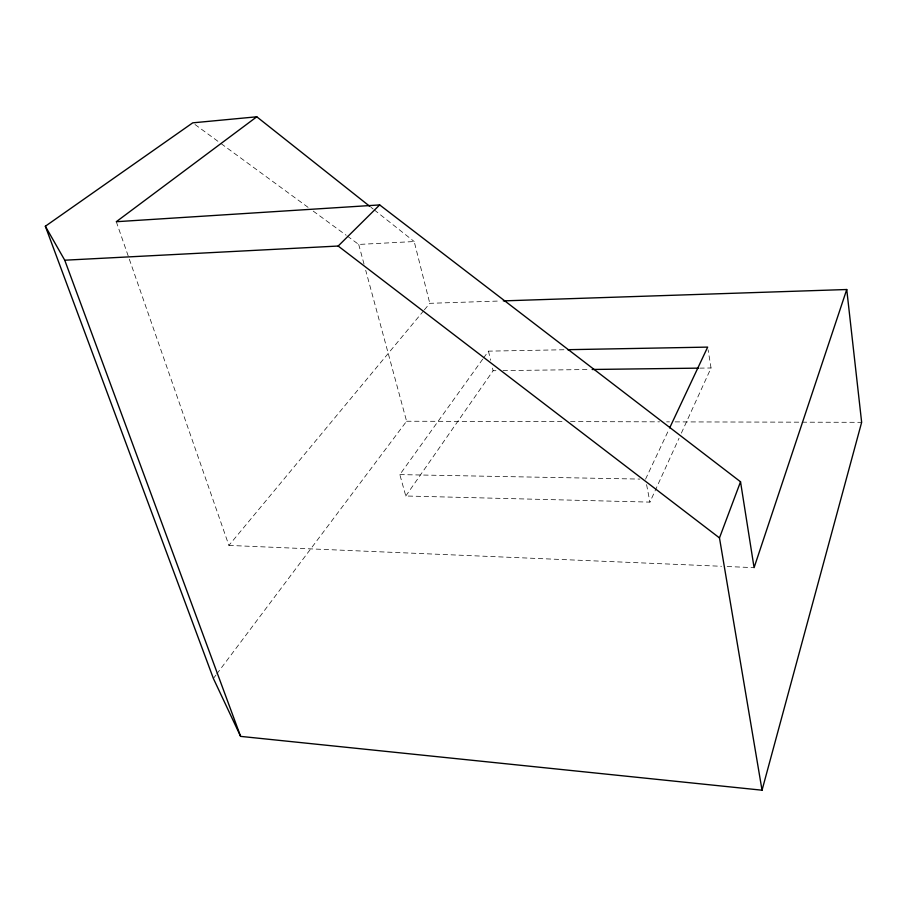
<?xml version="1.0" encoding="UTF-8"?>
<svg xmlns="http://www.w3.org/2000/svg" width="907" height="907" viewBox="0 0 907 907"><rect width="100%" height="100%" fill="white"/><g stroke="black" fill="none" stroke-linecap="round" stroke-linejoin="round"><path stroke-width="0.68" stroke-dasharray="4.54 3.4" d="M482.717 359.149L399.84 474.61L405.792 495.993L649.934 502.115L679.037 438.24M681.361 433.127L711.043 367.981L708.118 349.898M645.546 479.191L669.071 429.181M405.792 495.993L493.102 370.725L492.172 366.813M483.544 358.004L488.465 351.145L564.834 349.739M213.383 678.47L215.934 675.091M216.773 673.958L406.597 421.233L365.702 270.275M116.289 221.716L228.904 545.413L423.467 310.965M424.363 309.865L429.793 303.323L500.46 300.988M347.336 236.103L358.707 244.436L414.204 241.545L429.793 303.323M493.102 370.725L495.925 370.691M503 370.6L589.335 369.512M699.716 368.129L711.043 367.981M406.597 421.233L563.462 421.608M570.526 421.63L659.559 421.834M666.634 421.857L669.457 421.857M675.103 421.88L861.65 422.322M399.84 474.61L639.9 479.089M228.904 545.413L721.519 566.285M727.187 566.524L754.08 567.657M195.005 124.508L220.016 142.83M221.149 143.657L308.686 207.794M313.232 211.116L346.202 235.276M370.974 207.284L373.185 209.041M374.296 209.925L414.204 241.545M358.707 244.436L364.229 264.833M488.465 351.145L490.63 360.283M646.578 484.587L649.934 502.115"/><path stroke-width="1.36" d="M369.863 206.411L256.783 116.799L192.726 122.842L45.35 226.24L213.383 678.47L240.616 736.382L762.039 790.201L861.65 422.322L846.741 289.514L503.294 300.886M846.741 289.514L754.08 567.657L740.531 481.776L379.682 204.925L116.289 221.716L256.783 116.799M762.039 790.201L719.478 537.908L740.531 481.776M669.672 427.9L707.664 347.109L567.657 349.694M45.35 226.24L64.748 260.207L338.175 246.035L379.682 204.925M592.158 369.478L698.299 368.14M338.175 246.035L719.478 537.908M64.748 260.207L240.616 736.382"/></g></svg>
